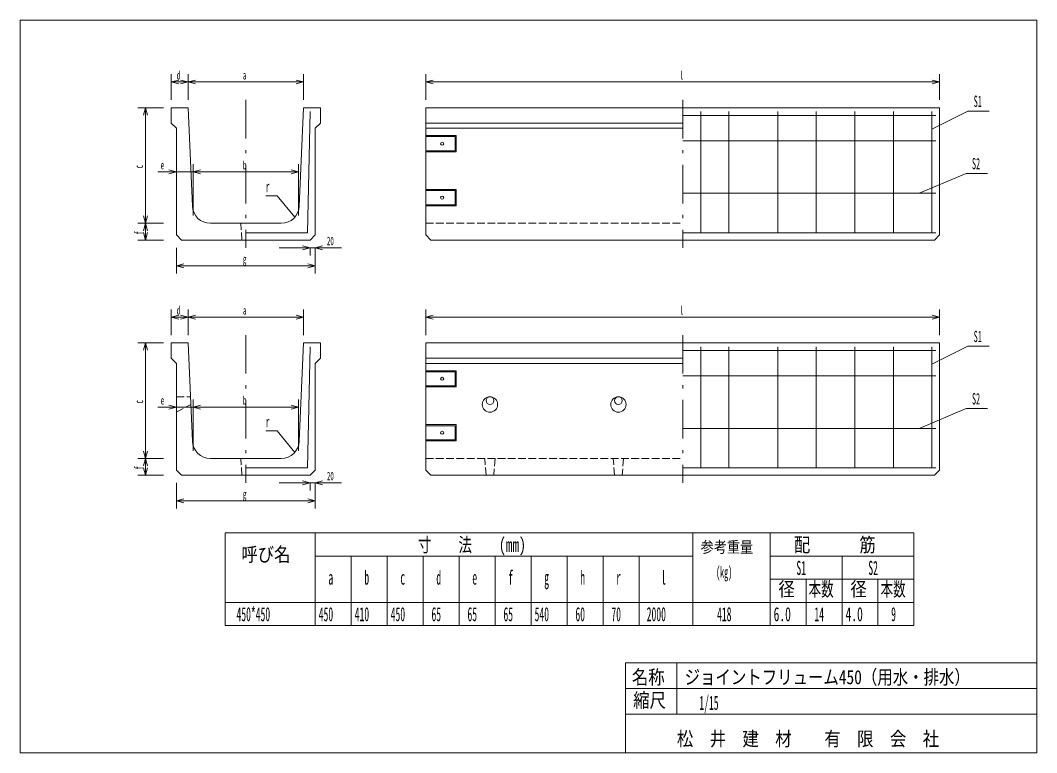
# Model space of a CAD drawing. Units: millimetres, scale not verified. Extents: x -25 to 3930, y 10 to 2860.
import ezdxf
from ezdxf.enums import TextEntityAlignment as Align

# ---------------------------------------------------------------- set-up
doc = ezdxf.new("R2010")
doc.units = ezdxf.units.MM
doc.header["$LTSCALE"] = 5
doc.linetypes.add('USER1', pattern=[8, 6, -2])
doc.linetypes.add('USER2', pattern=[50.5, 30, -9, 2.5, -9])
doc.layers.add('1', color=7, linetype='Continuous', lineweight=18)
doc.styles.add('ＭＳ ゴシック', font='')
doc.styles.get('ＭＳ ゴシック').set_extended_font_data('MS Gothic')

msp = doc.modelspace()

# ---------------------------------------------------------------- linework, layer by layer
at = {"layer": '1'}
for p, q in [((-25, 10), (-25, 2860)), ((-25, 2860), (3930, 2860)), ((3930, 2860), (3930, 310)), ((562.5, 2650), (562.5, 2550)), ((627.5, 2650), (627.5, 2550)), ((627.5, 2650), (627.5, 2550)), ((1077.5, 2650), (1077.5, 2550)), ((1552.5, 2650), (1552.5, 2550)), ((3552.5, 2650), (3552.5, 2550)), ((562.5, 2620), (591.478, 2627.765)), ((627.5, 2620), (562.5, 2620)), ((562.5, 2620), (591.478, 2612.235)), ((627.5, 2620), (598.522, 2627.765)), ((627.5, 2620), (598.522, 2612.235)), ((627.5, 2620), (656.478, 2627.765)), ((627.5, 2620), (1077.5, 2620)), ((627.5, 2620), (656.478, 2612.235)), ((1077.5, 2620), (1048.522, 2627.765)), ((1077.5, 2620), (1048.522, 2612.235)), ((1552.5, 2620), (1581.478, 2627.765)), ((1552.5, 2620), (3552.5, 2620)), ((1552.5, 2620), (1581.478, 2612.235)), ((3552.5, 2620), (3523.522, 2627.765)), ((3552.5, 2620), (3523.522, 2612.235)), ((432.5, 2520), (532.5, 2520)), ((462.5, 2520), (454.735, 2491.022)), ((462.5, 2520), (462.5, 2070)), ((462.5, 2520), (470.265, 2491.022)), ((627.5, 2520), (562.5, 2520)), ((562.5, 2460), (562.5, 2520)), ((644.527, 2136.892), (627.5, 2520)), ((1077.5, 2520), (1060.473, 2136.892)), ((1142.5, 2520), (1077.5, 2520)), ((1092.5, 2033), (1102.5, 2505)), ((1142.5, 2520), (1142.5, 2460)), ((3552.5, 2520), (1552.5, 2520)), ((1552.5, 2520), (1552.5, 2070)), ((2622.5, 2505), (2622.5, 2033)), ((2732.5, 2505), (2732.5, 2033)), ((2922.5, 2505), (2922.5, 2033)), ((3072.5, 2505), (3072.5, 2033)), ((3222.5, 2505), (3222.5, 2033)), ((3372.5, 2505), (3372.5, 2033)), ((3522.5, 2436.357), (3662.5, 2506.802)), ((3522.5, 2505), (3522.5, 2033)), ((3552.5, 2520), (3552.5, 2051.2)), ((3662.5, 2506.802), (3745, 2506.802)), ((582.5, 2440), (562.5, 2460)), ((1142.5, 2460), (1122.5, 2440)), ((1552.5, 2460), (2552.5, 2460)), ((2552.5, 2490), (3537.5, 2490)), ((582.5, 2440), (582.5, 2025)), ((1122.5, 2440), (1122.5, 2025)), ((1552.5, 2440), (2552.5, 2440)), ((1552.5, 2411.5), (1670.5, 2411.5)), ((1666.5, 2407.5), (1552.5, 2407.5)), ((1666.5, 2352.5), (1666.5, 2407.5)), ((1670.5, 2411.5), (1670.5, 2348.5)), ((2552.5, 2391), (3537.5, 2391)), ((1552.5, 2352.5), (1666.5, 2352.5)), ((1552.5, 2348.5), (1670.5, 2348.5)), ((582.5, 2300), (582.5, 2100)), ((647.5, 2300), (647.5, 2100)), ((647.5, 2300), (647.5, 2100)), ((1057.5, 2300), (1057.5, 2100)), ((767.5, 2270), (510, 2270)), ((582.5, 2270), (553.522, 2277.765)), ((582.5, 2270), (553.522, 2262.235)), ((647.5, 2270), (676.478, 2277.765)), ((647.5, 2270), (676.478, 2277.765)), ((647.5, 2270), (1057.5, 2270)), ((647.5, 2270), (676.478, 2262.235)), ((647.5, 2270), (676.478, 2262.235)), ((1057.5, 2270), (1028.522, 2277.765)), ((1057.5, 2270), (1028.522, 2262.235)), ((3472.75, 2187), (3655.84, 2264.438)), ((3655.84, 2264.438), (3738.34, 2264.438)), ((974.823, 2177.644), (930.012, 2177.644)), ((1042.959, 2093.605), (974.823, 2177.644)), ((1552.5, 2201.5), (1670.5, 2201.5)), ((1666.5, 2197.5), (1552.5, 2197.5)), ((1666.5, 2142.5), (1666.5, 2197.5)), ((1670.5, 2201.5), (1670.5, 2138.5)), ((2552.5, 2187), (3537.5, 2187)), ((1552.5, 2142.5), (1666.5, 2142.5)), ((1670.5, 2138.5), (1552.5, 2138.5)), ((462.5, 2070), (454.735, 2098.978)), ((462.5, 2070), (470.265, 2098.978)), ((432.5, 2070), (502.5, 2070)), ((432.5, 2070), (532.5, 2070)), ((462.5, 2070), (454.735, 2041.022)), ((462.5, 2070), (462.5, 2005)), ((462.5, 2070), (470.265, 2041.022)), ((990.542, 2070), (714.458, 2070)), ((1552.5, 2070), (1552.5, 2025)), ((3552.5, 2070), (3552.5, 2025)), ((462.5, 2005), (454.735, 2033.978)), ((462.5, 2005), (470.265, 2033.978)), ((602.5, 2005), (582.5, 2025)), ((852.5, 2033), (1092.5, 2033)), ((1122.5, 2025), (1102.5, 2005)), ((1552.5, 2025), (1572.5, 2005)), ((2552.5, 2033), (3537.5, 2033)), ((3552.5, 2025), (3532.5, 2005)), ((432.5, 2005), (532.5, 2005)), ((1102.5, 2005), (602.5, 2005)), ((1102.5, 1975), (1073.522, 1982.765)), ((1122.5, 1975), (1151.478, 1982.765)), ((2552.5, 2005), (1572.5, 2005)), ((2552.5, 2005), (3532.5, 2005)), ((582.5, 1875), (582.5, 1975)), ((982.5, 1975), (1224.335, 1975)), ((1102.5, 1975), (1073.522, 1967.235)), ((1102.5, 1945), (1102.5, 1975)), ((1122.5, 1875), (1122.5, 1975)), ((1122.5, 1945), (1122.5, 1975)), ((1122.5, 1975), (1151.478, 1967.235)), ((582.5, 1905), (611.478, 1912.765)), ((582.5, 1905), (1122.5, 1905)), ((582.5, 1905), (611.478, 1897.235)), ((1122.5, 1905), (1093.522, 1912.765)), ((1122.5, 1905), (1093.522, 1897.235)), ((562.5, 1735), (562.5, 1635)), ((562.5, 1705), (591.478, 1712.765)), ((627.5, 1705), (562.5, 1705)), ((562.5, 1705), (591.478, 1697.235)), ((627.5, 1705), (598.522, 1712.765)), ((627.5, 1705), (598.522, 1697.235)), ((627.5, 1735), (627.5, 1635)), ((627.5, 1735), (627.5, 1635)), ((627.5, 1705), (656.478, 1712.765)), ((627.5, 1705), (1077.5, 1705)), ((627.5, 1705), (656.478, 1697.235)), ((1077.5, 1705), (1048.522, 1712.765)), ((1077.5, 1705), (1048.522, 1697.235)), ((1077.5, 1735), (1077.5, 1635)), ((1552.5, 1735), (1552.5, 1635)), ((1552.5, 1705), (1581.478, 1712.765)), ((1552.5, 1705), (3552.5, 1705)), ((1552.5, 1705), (1581.478, 1697.235)), ((3552.5, 1705), (3523.522, 1712.765)), ((3552.5, 1705), (3523.522, 1697.235)), ((3552.5, 1735), (3552.5, 1635)), ((432.5, 1605), (532.5, 1605)), ((462.5, 1605), (454.735, 1576.022)), ((462.5, 1605), (462.5, 1155)), ((462.5, 1605), (470.265, 1576.022)), ((627.5, 1605), (562.5, 1605)), ((562.5, 1545), (562.5, 1605)), ((644.527, 1221.892), (627.5, 1605)), ((1077.5, 1605), (1060.473, 1221.892)), ((1142.5, 1605), (1077.5, 1605)), ((1092.5, 1118), (1102.5, 1590)), ((1142.5, 1605), (1142.5, 1545)), ((3552.5, 1605), (1552.5, 1605)), ((1552.5, 1605), (1552.5, 1155)), ((2622.5, 1590), (2622.5, 1118)), ((2732.5, 1590), (2732.5, 1118)), ((2922.5, 1590), (2922.5, 1118)), ((3072.5, 1590), (3072.5, 1118)), ((3222.5, 1590), (3222.5, 1118)), ((3372.5, 1590), (3372.5, 1118)), ((3522.5, 1521.357), (3662.5, 1591.802)), ((3522.5, 1590), (3522.5, 1118)), ((3552.5, 1605), (3552.5, 1136.2)), ((3662.5, 1591.802), (3745, 1591.802)), ((582.5, 1525), (562.5, 1545)), ((1142.5, 1545), (1122.5, 1525)), ((1552.5, 1545), (2552.5, 1545)), ((2552.5, 1575), (3537.5, 1575)), ((582.5, 1525), (582.5, 1110)), ((1122.5, 1525), (1122.5, 1110)), ((1552.5, 1525), (2552.5, 1525)), ((1552.5, 1496.5), (1670.5, 1496.5)), ((1666.5, 1492.5), (1552.5, 1492.5)), ((1666.5, 1437.5), (1666.5, 1492.5)), ((1670.5, 1496.5), (1670.5, 1433.5)), ((2552.5, 1476), (3537.5, 1476)), ((1552.5, 1437.5), (1666.5, 1437.5)), ((1552.5, 1433.5), (1670.5, 1433.5)), ((582.5, 1385), (582.5, 1185)), ((647.5, 1385), (647.5, 1185)), ((647.5, 1385), (647.5, 1185)), ((1057.5, 1385), (1057.5, 1185)), ((767.5, 1355), (510, 1355)), ((582.5, 1355), (553.522, 1362.765)), ((582.5, 1355), (553.522, 1347.235)), ((647.5, 1355), (676.478, 1362.765)), ((647.5, 1355), (676.478, 1362.765)), ((647.5, 1355), (1057.5, 1355)), ((647.5, 1355), (676.478, 1347.235)), ((647.5, 1355), (676.478, 1347.235)), ((1057.5, 1355), (1028.522, 1362.765)), ((1057.5, 1355), (1028.522, 1347.235)), ((3472.75, 1272), (3655.84, 1349.438)), ((3655.84, 1349.438), (3738.34, 1349.438)), ((1552.5, 1286.5), (1670.5, 1286.5)), ((1666.5, 1282.5), (1552.5, 1282.5)), ((1666.5, 1227.5), (1666.5, 1282.5)), ((1670.5, 1286.5), (1670.5, 1223.5)), ((2552.5, 1272), (3537.5, 1272)), ((974.823, 1262.644), (930.012, 1262.644)), ((1042.959, 1178.605), (974.823, 1262.644)), ((1552.5, 1227.5), (1666.5, 1227.5)), ((1670.5, 1223.5), (1552.5, 1223.5)), ((432.5, 1155), (502.5, 1155)), ((432.5, 1155), (532.5, 1155)), ((462.5, 1155), (454.735, 1183.978)), ((462.5, 1155), (454.735, 1126.022)), ((462.5, 1155), (470.265, 1183.978)), ((462.5, 1155), (462.5, 1090)), ((462.5, 1155), (470.265, 1126.022)), ((990.542, 1155), (714.458, 1155)), ((1552.5, 1155), (1552.5, 1110)), ((3552.5, 1155), (3552.5, 1110)), ((462.5, 1090), (454.735, 1118.978)), ((462.5, 1090), (470.265, 1118.978)), ((602.5, 1090), (582.5, 1110)), ((852.5, 1118), (1092.5, 1118)), ((1122.5, 1110), (1102.5, 1090)), ((1552.5, 1110), (1572.5, 1090)), ((2552.5, 1118), (3537.5, 1118)), ((3552.5, 1110), (3532.5, 1090)), ((432.5, 1090), (532.5, 1090)), ((1102.5, 1090), (602.5, 1090)), ((2552.5, 1090), (1572.5, 1090)), ((2552.5, 1090), (3532.5, 1090)), ((582.5, 960), (582.5, 1060)), ((982.5, 1060), (1224.335, 1060)), ((1102.5, 1060), (1073.522, 1067.765)), ((1102.5, 1060), (1073.522, 1052.235)), ((1102.5, 1030), (1102.5, 1060)), ((1122.5, 1060), (1151.478, 1067.765)), ((1122.5, 960), (1122.5, 1060)), ((1122.5, 1030), (1122.5, 1060)), ((1122.5, 1060), (1151.478, 1052.235)), ((582.5, 990), (611.478, 997.765)), ((582.5, 990), (1122.5, 990)), ((582.5, 990), (611.478, 982.235)), ((1122.5, 990), (1093.522, 997.765)), ((1122.5, 990), (1093.522, 982.235)), ((772.5, 865), (772.5, 505)), ((772.5, 865), (2382.5, 865)), ((1122.5, 865), (1122.5, 505)), ((2382.5, 865), (3452.5, 865)), ((2592.5, 865), (2592.5, 505)), ((2892.5, 865), (2892.5, 505)), ((3452.5, 865), (3452.5, 505)), ((1122.5, 775), (2242.5, 775)), ((1262.5, 775), (1262.5, 505)), ((1402.5, 775), (1402.5, 505)), ((1542.5, 775), (1542.5, 505)), ((1682.5, 775), (1682.5, 505)), ((1822.5, 775), (1822.5, 505)), ((1962.5, 775), (1962.5, 505)), ((2102.5, 775), (2102.5, 505)), ((2242.5, 505), (2242.5, 775)), ((2242.5, 775), (2382.5, 775)), ((2382.5, 775), (2592.5, 775)), ((2382.5, 775), (2382.5, 505)), ((2892.5, 775), (3452.5, 775)), ((3172.5, 775), (3172.5, 685)), ((2892.5, 685), (2962.5, 685)), ((2962.5, 685), (3452.5, 685)), ((3032.5, 685), (3032.5, 505)), ((3172.5, 685), (3172.5, 505)), ((3312.5, 685), (3312.5, 505)), ((772.5, 595), (2242.5, 595)), ((2242.5, 595), (2382.5, 595)), ((2382.5, 595), (2592.5, 595)), ((2592.5, 595), (2892.5, 595)), ((2892.5, 595), (3452.5, 595)), ((772.5, 505), (2382.5, 505)), ((2382.5, 505), (3452.5, 505)), ((2330, 360), (2330, 160)), ((2330, 360), (3652.5, 360)), ((2530, 360), (2530, 160)), ((3652.5, 360), (3930, 360)), ((3930, 160), (3930, 310)), ((2730, 260), (2330, 260)), ((2730, 260), (3930, 260)), ((2330, 160), (2330, 10)), ((2330, 160), (3930, 160)), ((3930, 160), (3930, 10)), ((3930, 10), (-25, 10))]:
    msp.add_line(p, q, dxfattribs=at)
at = {"layer": '1', "linetype": 'USER2'}
for p, q in [((852.5, 2550), (852.5, 1975)), ((2552.5, 2550), (2552.5, 1975)), ((852.5, 1635), (852.5, 1060)), ((2552.5, 1635), (2552.5, 1060))]:
    msp.add_line(p, q, dxfattribs=at)
at = {"layer": '1', "linetype": 'USER1'}
for p, q in [((837.5, 2005), (832.5, 2070)), ((1552.5, 2070), (2552.5, 2070)), ((582.5, 1395), (636.833, 1395)), ((582.5, 1335), (638.167, 1365)), ((837.5, 1090), (832.5, 1155)), ((1552.5, 1155), (2552.5, 1155)), ((1787.5, 1090), (1782.5, 1155)), ((1822.5, 1155), (1817.5, 1090)), ((2287.5, 1090), (2282.5, 1155)), ((2322.5, 1155), (2317.5, 1090))]:
    msp.add_line(p, q, dxfattribs=at)
at = {"layer": '1'}
for centre, radius in [((1616.5, 2380), 6), ((1616.5, 2170), 6), ((1616.5, 1465), 6), ((1802.5, 1365), 30), ((1802.5, 1380), 15), ((2302.5, 1365), 30), ((2302.5, 1380), 15), ((1616.5, 1255), 6)]:
    msp.add_circle(centre, radius, dxfattribs=at)
for centre, start, end in [((714.458, 2140), 182.5448, 270), ((990.542, 2140), 270, 357.4552), ((714.458, 1225), 182.5448, 270), ((990.542, 1225), 270, 357.4552)]:
    msp.add_arc(centre, 70, start, end, dxfattribs=at)

# ---------------------------------------------------------------- texts
at = {"layer": '1', "style": 'ＭＳ ゴシック'}
for s, height, width, p in [('d', 32.99, 0.5, (583.75, 2620)), ('a', 32.99, 0.5, (841.25, 2620)), ('l', 32.99, 0.5, (2541.25, 2620)), ('S1', 43.99, 0.5, (3685, 2509.609)), ('e', 32.99, 0.5, (521.25, 2270)), ('b', 32.99, 0.5, (841.25, 2270)), ('S2', 43.99, 0.5, (3678.34, 2267)), ('r', 43.99, 0.5, (930.012, 2177.644)), ('20', 32.99, 0.5, (1168.085, 1975)), ('g', 32.99, 0.5, (841.25, 1905)), ('d', 32.99, 0.5, (583.75, 1705)), ('l', 32.99, 0.5, (2541.25, 1705)), ('a', 32.99, 0.5, (841.25, 1705)), ('S1', 43.99, 0.5, (3685, 1594.609)), ('e', 32.99, 0.5, (521.25, 1355)), ('b', 32.99, 0.5, (841.25, 1355)), ('S2', 43.99, 0.5, (3678.34, 1352)), ('r', 43.99, 0.5, (930.012, 1262.644)), ('20', 32.99, 0.5, (1168.085, 1060)), ('g', 32.99, 0.5, (841.25, 990)), ('寸\u3000\u3000法\u3000\u3000(mm)', 54.99, 0.7, (1522.5, 775)), ('参考重量', 43.99, 0.85, (2622.5, 775)), ('配\u3000\u3000\u3000筋', 54.99, 0.85, (2985, 775)), ('呼び名', 54.99, 0.85, (835, 737.5)), ('S1', 54.99, 0.5, (2995, 685)), ('S2', 54.99, 0.5, (3275, 685)), ('b', 54.99, 0.5, (1313.75, 647.5)), ('d', 54.99, 0.5, (1593.75, 647.5)), ('f', 54.99, 0.5, (1873.75, 647.5)), ('h', 54.99, 0.5, (2153.75, 647.5)), ('l', 54.99, 0.5, (2468.75, 647.5)), ('(kg)', 43.99, 0.5, (2682.5, 677.5)), ('a', 54.99, 0.5, (1173.75, 647.5)), ('c', 54.99, 0.5, (1453.75, 647.5)), ('e', 54.99, 0.5, (1733.75, 647.5)), ('g', 54.99, 0.5, (2013.75, 647.5)), ('r', 54.99, 0.5, (2293.75, 647.5)), ('径', 54.99, 0.85, (2925, 602.5)), ('本数', 54.99, 0.65, (3042.5, 602.5)), ('径', 54.99, 0.85, (3205, 602.5)), ('本数', 54.99, 0.65, (3322.5, 602.5)), ('450*450', 54.99, 0.5, (816.25, 505)), ('450', 54.99, 0.5, (1136.25, 505)), ('410', 54.99, 0.5, (1276.25, 505)), ('450', 54.99, 0.5, (1416.25, 505)), ('65', 54.99, 0.5, (1575, 505)), ('65', 54.99, 0.5, (1715, 505)), ('65', 54.99, 0.5, (1855, 505)), ('540', 54.99, 0.5, (1976.25, 505)), ('60', 54.99, 0.5, (2135, 505)), ('70', 54.99, 0.5, (2275, 505)), ('2000', 54.99, 0.5, (2412.5, 505)), ('418', 54.99, 0.5, (2686.25, 505)), ('6.0', 54.99, 0.6, (2906.25, 505)), ('14', 54.99, 0.5, (3065, 505)), ('4.0', 54.99, 0.6, (3186.25, 505)), ('9', 54.99, 0.5, (3363.75, 505)), ('名称', 54.99, 0.85, (2355, 260)), ('ジョイントフリューム450（用水・排水）', 54.99, 0.8, (2560, 260)), ('縮尺', 54.99, 0.85, (2360, 170)), ('1/15', 54.99, 0.5, (2617.322, 160)), ('松\u3000井\u3000建\u3000材\u3000\u3000有\u3000限\u3000会\u3000社', 54.99, 0.85, (2530, 20))]:
    msp.add_text(s, height=height, dxfattribs=dict(at, width=width)).set_placement(p, align=Align.BOTTOM_LEFT)
at = {"layer": '1', "style": 'ＭＳ ゴシック', "width": 0.5}
for s, p in [('c', (462.5, 2283.75)), ('f', (462.5, 2026.25)), ('c', (462.5, 1368.75)), ('f', (462.5, 1111.25))]:
    msp.add_text(s, height=32.99, rotation=90, dxfattribs=at).set_placement(p, align=Align.BOTTOM_LEFT)

doc.saveas('drawing.dxf')
